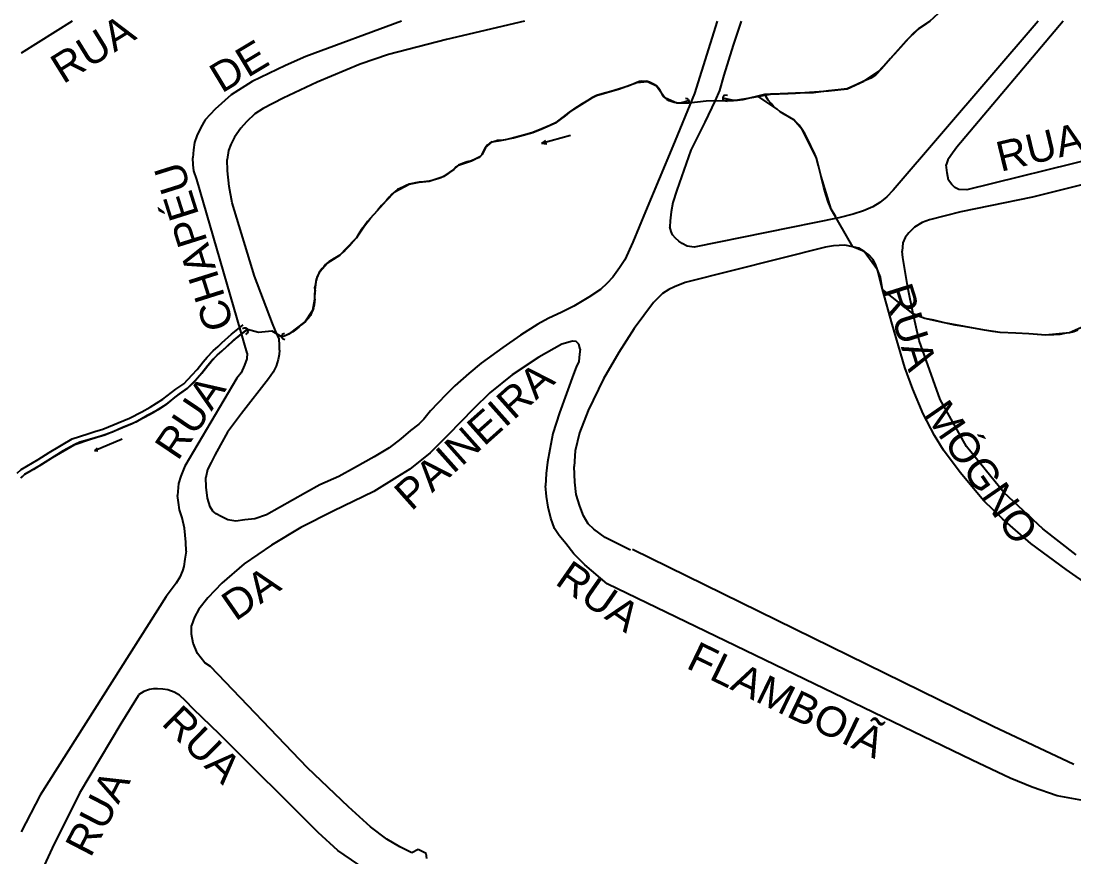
# Model space of a CAD drawing. Header units: millimetres. Extents: x 583 to 26013, y 350 to 21391.
# Drawn here: x 6591.2 to 6943.6, y 12104.1 to 12384 of the extents above; entities that cross this region are included whole.
import ezdxf

# ---------------------------------------------------------------- set-up
doc = ezdxf.new("R2010")
doc.units = ezdxf.units.MM
for name, color, linetype in [('105-QUADRAS_ESTRADAS', 80, 'Continuous'), ('110-CERCA_DE_ARAME', 10, 'Continuous'), ('145-', 130, 'Continuous'), ('RIOS', 140, 'Continuous')]:
    doc.layers.add(name, color=color, linetype=linetype)
doc.styles.add('EU', font='arial.ttf', dxfattribs={"height": 10})

msp = doc.modelspace()

# ---------------------------------------------------------------- linework, layer by layer
at = {"layer": '105-QUADRAS_ESTRADAS', "color": 0, "linetype": 'Continuous'}
for p, q in [((6608.31551, 12383.90241), (6591.21551, 12373.20241)), ((6718.51551, 12383.90241), (6686.51551, 12372.10241)), ((6759.61551, 12383.90241), (6733.61551, 12377.80241)), ((6824.11551, 12383.90241), (6816.51551, 12359.70241)), ((6832.21551, 12383.90241), (6829.51551, 12375.90241)), ((6931.61551, 12383.90241), (6883.11551, 12327.30241)), ((6939.91551, 12383.90241), (6904.31551, 12341.70241)), ((6733.61551, 12377.80241), (6714.11551, 12372.70241)), ((6591.21551, 12373.20241), (6591.21551, 12373.20241)), ((6829.51551, 12375.90241), (6826.41551, 12365.80241)), ((6686.51551, 12372.10241), (6679.71551, 12369.10241)), ((6704.71551, 12369.50241), (6690.31551, 12363.50241)), ((6714.11551, 12372.70241), (6704.71551, 12369.50241)), ((6679.71551, 12369.10241), (6668.51551, 12363.70241)), ((6826.41551, 12365.80241), (6824.91551, 12360.70241)), ((6668.51551, 12363.70241), (6661.51551, 12359.20241)), ((6690.31551, 12363.50241), (6678.91551, 12358.10241)), ((6661.51551, 12359.20241), (6656.11551, 12354.50241)), ((6816.51551, 12359.70241), (6809.31551, 12342.10241)), ((6824.91551, 12360.70241), (6823.51551, 12357.30241)), ((6678.91551, 12358.10241), (6672.21551, 12354.70241)), ((6823.51551, 12357.30241), (6820.01551, 12350.10241)), ((6656.11551, 12354.50241), (6652.81551, 12350.90241)), ((6669.41551, 12352.90241), (6666.61551, 12350.20241)), ((6672.21551, 12354.70241), (6669.41551, 12352.90241)), ((6651.31551, 12348.30241), (6650.01551, 12345.50241)), ((6652.81551, 12350.90241), (6651.31551, 12348.30241)), ((6664.71551, 12348.10241), (6662.61551, 12345.10241)), ((6666.61551, 12350.20241), (6664.71551, 12348.10241)), ((6820.01551, 12350.10241), (6815.31551, 12340.70241)), ((6650.01551, 12345.50241), (6649.21551, 12343.30241)), ((6662.61551, 12345.10241), (6661.41551, 12342.60241)), ((6981.11551, 12345.70241), (6907.71551, 12327.40241)), ((6649.21551, 12343.30241), (6648.91551, 12340.80241)), ((6661.41551, 12342.60241), (6660.61551, 12340.60241)), ((6809.31551, 12342.10241), (6800.11551, 12320.20241)), ((6904.31551, 12341.70241), (6902.41551, 12338.90241)), ((6648.91551, 12340.80241), (6648.61551, 12338.20241)), ((6648.81551, 12335.80241), (6648.61551, 12338.20241)), ((6660.61551, 12340.60241), (6660.11551, 12337.60241)), ((6660.21551, 12333.80241), (6660.11551, 12337.60241)), ((6815.31551, 12340.70241), (6810.61551, 12327.30241)), ((6902.41551, 12338.90241), (6901.31551, 12337.50241)), ((6649.01551, 12333.80241), (6648.81551, 12335.80241)), ((6901.31551, 12337.50241), (6900.81551, 12335.80241)), ((6901.11551, 12333.10241), (6900.81551, 12335.80241)), ((6650.01551, 12330.90241), (6649.01551, 12333.80241)), ((6666.81551, 12272.70241), (6650.01551, 12330.90241)), ((6660.81551, 12328.60241), (6660.21551, 12333.80241)), ((6901.61551, 12330.70241), (6901.11551, 12333.10241)), ((6902.71551, 12329.20241), (6901.61551, 12330.70241)), ((6958.41551, 12332.20241), (6929.71551, 12325.00241)), ((6661.81551, 12323.10241), (6660.81551, 12328.60241)), ((6810.61551, 12327.30241), (6809.31551, 12323.20241)), ((6883.11551, 12327.30241), (6880.91551, 12325.10241)), ((6903.71551, 12328.20241), (6902.71551, 12329.20241)), ((6905.01551, 12327.50241), (6903.71551, 12328.20241)), ((6907.71551, 12327.40241), (6905.01551, 12327.50241)), ((6880.91551, 12325.10241), (6878.61551, 12323.20241)), ((6929.71551, 12325.00241), (6915.51551, 12322.10241)), ((6669.31551, 12298.50241), (6661.81551, 12323.10241)), ((6800.11551, 12320.20241), (6795.91551, 12309.90241)), ((6808.71551, 12320.10241), (6808.41551, 12317.10241)), ((6809.31551, 12323.20241), (6808.71551, 12320.10241)), ((6873.11551, 12320.40241), (6869.71551, 12319.30241)), ((6876.21551, 12321.70241), (6873.11551, 12320.40241)), ((6878.61551, 12323.20241), (6876.21551, 12321.70241)), ((6905.71551, 12320.10241), (6895.21551, 12317.40241)), ((6915.51551, 12322.10241), (6905.71551, 12320.10241)), ((6808.41551, 12317.10241), (6808.31551, 12315.00241)), ((6864.91551, 12318.10241), (6816.41551, 12308.20241)), ((6869.71551, 12319.30241), (6864.91551, 12318.10241)), ((6892.71551, 12316.50241), (6890.21551, 12314.90241)), ((6895.21551, 12317.40241), (6892.71551, 12316.50241)), ((6808.71551, 12313.50241), (6808.31551, 12315.00241)), ((6809.21551, 12312.40241), (6808.71551, 12313.50241)), ((6888.31551, 12313.00241), (6887.11551, 12311.50241)), ((6890.21551, 12314.90241), (6888.31551, 12313.00241)), ((6795.91551, 12309.90241), (6793.21551, 12304.00241)), ((6810.21551, 12311.30241), (6809.21551, 12312.40241)), ((6811.31551, 12310.20241), (6810.21551, 12311.30241)), ((6812.41551, 12309.50241), (6811.31551, 12310.20241)), ((6814.11551, 12308.60241), (6812.41551, 12309.50241)), ((6886.31551, 12309.70241), (6886.11551, 12306.90241)), ((6887.11551, 12311.50241), (6886.31551, 12309.70241)), ((6860.41551, 12308.20241), (6813.41551, 12296.40241)), ((6816.41551, 12308.20241), (6814.11551, 12308.60241)), ((6863.11551, 12308.70241), (6860.41551, 12308.20241)), ((6866.91551, 12308.90241), (6863.11551, 12308.70241)), ((6869.61551, 12308.40241), (6866.91551, 12308.90241)), ((6871.51551, 12307.90241), (6869.61551, 12308.40241)), ((6873.31551, 12306.80241), (6871.51551, 12307.90241)), ((6874.91551, 12305.70241), (6873.31551, 12306.80241)), ((6886.31551, 12304.80241), (6886.11551, 12306.90241)), ((6793.21551, 12304.00241), (6791.41551, 12301.30241)), ((6876.21551, 12304.20241), (6874.91551, 12305.70241)), ((6877.11551, 12302.60241), (6876.21551, 12304.20241)), ((6877.81551, 12300.70241), (6877.11551, 12302.60241)), ((6888.01551, 12294.70241), (6886.31551, 12304.80241)), ((6791.41551, 12301.30241), (6789.21551, 12298.20241)), ((6878.81551, 12298.20241), (6877.81551, 12300.70241)), ((6675.31551, 12282.70241), (6669.31551, 12298.50241)), ((6787.31551, 12296.20241), (6785.11551, 12294.10241)), ((6789.21551, 12298.20241), (6787.31551, 12296.20241)), ((6813.41551, 12296.40241), (6809.91551, 12295.00241)), ((6879.51551, 12294.10241), (6878.81551, 12298.20241)), ((6785.11551, 12294.10241), (6781.21551, 12291.50241)), ((6805.81551, 12292.70241), (6802.81551, 12289.70241)), ((6808.01551, 12294.10241), (6805.81551, 12292.70241)), ((6809.91551, 12295.00241), (6808.01551, 12294.10241)), ((6882.71551, 12282.50241), (6879.51551, 12294.10241)), ((6889.71551, 12285.90241), (6888.01551, 12294.70241)), ((6776.21551, 12288.50241), (6772.21551, 12286.50241)), ((6781.21551, 12291.50241), (6776.21551, 12288.50241)), ((6802.81551, 12289.70241), (6796.41551, 12281.00241)), ((6772.21551, 12286.50241), (6767.61551, 12284.30241)), ((6891.81551, 12277.00241), (6889.71551, 12285.90241)), ((6676.31551, 12280.20241), (6675.31551, 12282.70241)), ((6764.11551, 12282.50241), (6758.31551, 12278.80241)), ((6767.61551, 12284.30241), (6764.11551, 12282.50241)), ((6886.91551, 12267.90241), (6882.71551, 12282.50241)), ((6677.51551, 12277.50241), (6676.31551, 12280.20241)), ((6758.31551, 12278.80241), (6752.41551, 12274.70241)), ((6796.41551, 12281.00241), (6791.21551, 12273.00241)), ((6677.61551, 12275.40241), (6677.51551, 12277.50241)), ((6677.61551, 12273.70241), (6677.61551, 12275.40241)), ((6752.41551, 12274.70241), (6745.21551, 12269.40241)), ((6772.11551, 12275.80241), (6764.51551, 12271.40241)), ((6775.71551, 12276.80241), (6772.11551, 12275.80241)), ((6777.01551, 12276.60241), (6775.71551, 12276.80241)), ((6777.81551, 12275.80241), (6777.01551, 12276.60241)), ((6778.31551, 12274.10241), (6777.81551, 12275.80241)), ((6778.31551, 12274.10241), (6778.11551, 12272.40241)), ((6898.81551, 12257.20241), (6891.81551, 12277.00241)), ((6666.71551, 12270.90241), (6665.91551, 12268.70241)), ((6666.81551, 12272.70241), (6666.71551, 12270.90241)), ((6677.21551, 12270.60241), (6676.51551, 12268.40241)), ((6677.51551, 12272.30241), (6677.21551, 12270.60241)), ((6677.61551, 12273.70241), (6677.51551, 12272.30241)), ((6764.51551, 12271.40241), (6755.51551, 12265.50241)), ((6778.11551, 12272.40241), (6777.81551, 12270.00241)), ((6791.21551, 12273.00241), (6786.11551, 12264.20241)), ((6665.91551, 12268.70241), (6664.81551, 12266.20241)), ((6676.51551, 12268.40241), (6675.51551, 12266.40241)), ((6745.21551, 12269.40241), (6741.01551, 12265.90241)), ((6777.01551, 12268.10241), (6776.01551, 12265.70241)), ((6777.81551, 12270.00241), (6777.01551, 12268.10241)), ((6889.61551, 12260.70241), (6886.91551, 12267.90241)), ((6663.41551, 12264.40241), (6646.01551, 12234.90241)), ((6664.81551, 12266.20241), (6663.41551, 12264.40241)), ((6674.01551, 12264.10241), (6664.91551, 12252.50241)), ((6675.51551, 12266.40241), (6674.01551, 12264.10241)), ((6741.01551, 12265.90241), (6736.31551, 12261.80241)), ((6755.51551, 12265.50241), (6748.01551, 12259.50241)), ((6776.01551, 12265.70241), (6771.41551, 12252.80241)), ((6786.11551, 12264.20241), (6781.01551, 12253.50241)), ((6736.31551, 12261.80241), (6733.41551, 12258.90241)), ((6893.11551, 12252.40241), (6889.61551, 12260.70241)), ((6733.41551, 12258.90241), (6730.61551, 12256.00241)), ((6748.01551, 12259.50241), (6742.61551, 12254.10241)), ((6907.61551, 12241.50241), (6898.81551, 12257.20241)), ((6728.21551, 12253.40241), (6726.01551, 12250.60241)), ((6730.61551, 12256.00241), (6728.21551, 12253.40241)), ((6742.61551, 12254.10241), (6734.11551, 12245.40241)), ((6781.01551, 12253.50241), (6778.11551, 12246.10241)), ((6664.91551, 12252.50241), (6660.31551, 12246.30241)), ((6726.01551, 12250.60241), (6724.31551, 12249.00241)), ((6771.41551, 12252.80241), (6769.11551, 12245.90241)), ((6896.91551, 12245.20241), (6893.11551, 12252.40241)), ((6660.31551, 12246.30241), (6657.91551, 12242.00241)), ((6721.51551, 12246.80241), (6718.31551, 12244.10241)), ((6724.31551, 12249.00241), (6721.51551, 12246.80241)), ((6769.11551, 12245.90241), (6768.11551, 12240.50241)), ((6778.11551, 12246.10241), (6776.61551, 12240.10241)), ((6718.31551, 12244.10241), (6714.41551, 12241.10241)), ((6734.11551, 12245.40241), (6728.11551, 12239.40241)), ((6899.91551, 12240.30241), (6896.91551, 12245.20241)), ((6657.91551, 12242.00241), (6656.01551, 12238.60241)), ((6714.41551, 12241.10241), (6709.31551, 12238.00241)), ((6728.11551, 12239.40241), (6721.31551, 12233.90241)), ((6768.11551, 12240.50241), (6767.31551, 12236.20241)), ((6776.61551, 12240.10241), (6776.31551, 12234.80241)), ((6905.51551, 12232.80241), (6899.91551, 12240.30241)), ((6920.11551, 12226.10241), (6907.61551, 12241.50241)), ((6654.81551, 12236.10241), (6653.61551, 12233.80241)), ((6656.01551, 12238.60241), (6654.81551, 12236.10241)), ((6709.31551, 12238.00241), (6702.81551, 12234.30241)), ((6767.31551, 12236.20241), (6766.91551, 12232.50241)), ((6646.01551, 12234.90241), (6644.61551, 12231.60241)), ((6653.61551, 12233.80241), (6653.01551, 12231.10241)), ((6702.81551, 12234.30241), (6697.51551, 12231.50241)), ((6721.31551, 12233.90241), (6716.91551, 12231.20241)), ((6766.91551, 12232.50241), (6766.71551, 12228.30241)), ((6776.51551, 12229.50241), (6776.31551, 12234.80241)), ((6913.41551, 12223.30241), (6905.51551, 12232.80241)), ((6643.91551, 12229.10241), (6643.51551, 12225.10241)), ((6644.61551, 12231.60241), (6643.91551, 12229.10241)), ((6653.11551, 12227.90241), (6653.01551, 12231.10241)), ((6691.11551, 12228.70241), (6686.31551, 12226.00241)), ((6697.51551, 12231.50241), (6691.11551, 12228.70241)), ((6716.91551, 12231.20241), (6709.21551, 12226.40241)), ((6767.01551, 12224.80241), (6766.71551, 12228.30241)), ((6776.91551, 12225.40241), (6776.51551, 12229.50241)), ((6643.81551, 12222.80241), (6643.51551, 12225.10241)), ((6653.61551, 12224.20241), (6653.11551, 12227.90241)), ((6686.31551, 12226.00241), (6673.31551, 12218.60241)), ((6709.21551, 12226.40241), (6695.61551, 12219.90241)), ((6767.61551, 12221.20241), (6767.01551, 12224.80241)), ((6778.21551, 12221.50241), (6776.91551, 12225.40241)), ((6933.11551, 12213.90241), (6920.11551, 12226.10241)), ((6644.21551, 12220.30241), (6643.81551, 12222.80241)), ((6654.51551, 12221.30241), (6653.61551, 12224.20241)), ((6655.31551, 12219.80241), (6654.51551, 12221.30241)), ((6779.41551, 12218.30241), (6778.21551, 12221.50241)), ((6919.61551, 12217.30241), (6913.41551, 12223.30241)), ((6645.11551, 12217.60241), (6644.21551, 12220.30241)), ((6656.41551, 12218.90241), (6655.31551, 12219.80241)), ((6658.11551, 12218.10241), (6656.41551, 12218.90241)), ((6660.41551, 12216.90241), (6658.11551, 12218.10241)), ((6673.31551, 12218.60241), (6669.41551, 12217.30241)), ((6695.61551, 12219.90241), (6684.81551, 12214.40241)), ((6768.51551, 12217.50241), (6767.61551, 12221.20241)), ((6781.01551, 12215.60241), (6779.41551, 12218.30241)), ((6645.81551, 12214.10241), (6645.11551, 12217.60241)), ((6663.01551, 12216.50241), (6660.41551, 12216.90241)), ((6666.01551, 12216.90241), (6663.01551, 12216.50241)), ((6669.41551, 12217.30241), (6666.01551, 12216.90241)), ((6684.81551, 12214.40241), (6675.01551, 12208.50241)), ((6769.71551, 12214.00241), (6768.51551, 12217.50241)), ((6782.91551, 12213.80241), (6781.01551, 12215.60241)), ((6929.11551, 12209.00241), (6919.61551, 12217.30241)), ((6646.31551, 12209.50241), (6645.81551, 12214.10241)), ((6771.21551, 12211.70241), (6769.71551, 12214.00241)), ((6773.51551, 12209.00241), (6771.21551, 12211.70241)), ((6786.61551, 12211.00241), (6782.91551, 12213.80241)), ((6795.11551, 12206.80241), (6786.61551, 12211.00241)), ((6944.31551, 12205.20241), (6933.11551, 12213.90241)), ((6646.41551, 12206.40241), (6646.31551, 12209.50241)), ((6675.01551, 12208.50241), (6665.81551, 12202.20241)), ((6776.21551, 12205.60241), (6773.51551, 12209.00241)), ((6940.91551, 12200.30241), (6929.11551, 12209.00241)), ((6646.01551, 12203.80241), (6645.61551, 12201.30241)), ((6646.41551, 12206.40241), (6646.01551, 12203.80241)), ((6779.91551, 12201.90241), (6776.21551, 12205.60241)), ((6645.61551, 12201.30241), (6645.21551, 12199.90241)), ((6665.81551, 12202.20241), (6658.41551, 12195.70241)), ((6787.31551, 12195.50241), (6779.91551, 12201.90241)), ((6949.11551, 12194.60241), (6940.91551, 12200.30241)), ((6644.31551, 12197.80241), (6643.11551, 12195.70241)), ((6645.21551, 12199.90241), (6644.31551, 12197.80241)), ((6643.11551, 12195.70241), (6639.71551, 12191.30241)), ((6658.41551, 12195.70241), (6653.71551, 12190.80241)), ((6639.71551, 12191.30241), (6597.51551, 12124.70241)), ((6653.71551, 12190.80241), (6650.71551, 12187.00241)), ((6650.71551, 12187.00241), (6649.21551, 12184.40241)), ((6649.21551, 12184.40241), (6648.21551, 12181.60241)), ((6648.21551, 12178.70241), (6648.21551, 12181.60241)), ((6648.71551, 12175.60241), (6648.21551, 12178.70241)), ((6650.21551, 12172.20241), (6648.71551, 12175.60241)), ((6652.71551, 12169.10241), (6650.21551, 12172.20241)), ((6654.61551, 12167.80241), (6652.71551, 12169.10241)), ((6687.01551, 12133.90241), (6654.61551, 12167.80241)), ((6943.51551, 12135.00241), (6916.51551, 12147.70241)), ((6700.71551, 12120.80241), (6687.01551, 12133.90241)), ((6597.51551, 12124.70241), (6591.21551, 12112.50241)), ((6947.81551, 12122.70241), (6937.91551, 12124.50241)), ((6708.11551, 12114.20241), (6700.71551, 12120.80241)), ((6591.21551, 12112.50241), (6591.21551, 12112.50241)), ((6713.61551, 12110.00241), (6708.11551, 12114.20241)), ((6717.91551, 12107.40241), (6713.61551, 12110.00241)), ((6721.91551, 12105.50241), (6717.91551, 12107.40241)), ((6724.11551, 12106.60241), (6721.91551, 12105.50241)), ((6726.71551, 12105.20241), (6724.11551, 12106.60241)), ((6727.01551, 12103.60241), (6726.71551, 12105.20241))]:
    msp.add_line(p, q, dxfattribs=at)
at = {"layer": '110-CERCA_DE_ARAME', "color": 0, "linetype": 'Continuous'}
for p, q in [((6916.51551, 12147.70241), (6795.81551, 12207.00241)), ((6909.51551, 12136.50241), (6787.31551, 12195.50241)), ((6630.41551, 12158.00241), (6624.61551, 12148.60241)), ((6630.51551, 12158.30241), (6630.41551, 12158.00241)), ((6632.21551, 12159.50241), (6630.51551, 12158.30241)), ((6634.11551, 12160.10241), (6632.21551, 12159.50241)), ((6635.51551, 12160.40241), (6634.11551, 12160.10241)), ((6636.81551, 12160.40241), (6635.51551, 12160.40241)), ((6638.61551, 12160.30241), (6636.81551, 12160.40241)), ((6640.31551, 12160.00241), (6638.61551, 12160.30241)), ((6642.41551, 12159.20241), (6640.31551, 12160.00241)), ((6644.21551, 12158.20241), (6642.41551, 12159.20241)), ((6646.21551, 12156.30241), (6644.21551, 12158.20241)), ((6648.91551, 12153.60241), (6646.21551, 12156.30241)), ((6657.61551, 12145.20241), (6648.91551, 12153.60241)), ((6624.61551, 12148.60241), (6610.71551, 12125.40241)), ((6690.61551, 12112.30241), (6657.61551, 12145.20241)), ((6922.21551, 12130.50241), (6909.51551, 12136.50241)), ((6929.61551, 12127.40241), (6922.21551, 12130.50241)), ((6937.91551, 12124.50241), (6929.61551, 12127.40241)), ((6610.71551, 12125.40241), (6601.61551, 12107.00241)), ((6697.21551, 12106.20241), (6690.61551, 12112.30241)), ((6601.61551, 12107.00241), (6598.21551, 12099.80241)), ((6733.51551, 12081.50241), (6697.21551, 12106.20241))]:
    msp.add_line(p, q, dxfattribs=at)
at = {"layer": '145-', "color": 0, "linetype": 'Continuous'}
for p, q in [((6895.31551, 12383.90241), (6893.41551, 12382.60241)), ((6890.01551, 12380.00241), (6888.21551, 12378.10241)), ((6891.51551, 12381.30241), (6890.01551, 12380.00241)), ((6893.41551, 12382.60241), (6891.51551, 12381.30241)), ((6888.21551, 12378.10241), (6886.41551, 12376.10241)), ((6884.51551, 12374.00241), (6882.11551, 12371.40241)), ((6886.41551, 12376.10241), (6884.51551, 12374.00241)), ((6882.11551, 12371.40241), (6879.11551, 12368.00241)), ((6877.11551, 12365.80241), (6875.61551, 12364.80241)), ((6879.11551, 12368.00241), (6877.11551, 12365.80241)), ((6794.31551, 12362.20241), (6791.51551, 12361.30241)), ((6796.31551, 12362.90241), (6794.31551, 12362.20241)), ((6797.31551, 12363.40241), (6796.31551, 12362.90241)), ((6798.11551, 12363.70241), (6797.31551, 12363.40241)), ((6798.71551, 12363.80241), (6798.11551, 12363.70241)), ((6798.71551, 12363.80241), (6800.51551, 12363.80241)), ((6801.51551, 12363.50241), (6800.51551, 12363.80241)), ((6802.41551, 12363.00241), (6801.51551, 12363.50241)), ((6803.01551, 12362.70241), (6802.41551, 12363.00241)), ((6803.81551, 12362.30241), (6803.01551, 12362.70241)), ((6804.51551, 12361.50241), (6803.81551, 12362.30241)), ((6870.91551, 12362.70241), (6867.61551, 12361.30241)), ((6873.21551, 12363.80241), (6870.91551, 12362.70241)), ((6875.61551, 12364.80241), (6873.21551, 12363.80241)), ((6783.71551, 12359.00241), (6782.41551, 12358.40241)), ((6785.71551, 12359.60241), (6783.71551, 12359.00241)), ((6788.51551, 12360.40241), (6785.71551, 12359.60241)), ((6791.51551, 12361.30241), (6788.51551, 12360.40241)), ((6804.91551, 12360.90241), (6804.51551, 12361.50241)), ((6805.41551, 12360.10241), (6804.91551, 12360.90241)), ((6805.81551, 12359.30241), (6805.41551, 12360.10241)), ((6806.21551, 12358.70241), (6805.81551, 12359.30241)), ((6806.61551, 12358.30241), (6806.21551, 12358.70241)), ((6826.61551, 12359.10241), (6826.21551, 12358.60241)), ((6827.61551, 12359.00241), (6826.61551, 12359.10241)), ((6837.71551, 12358.80241), (6835.01551, 12358.10241)), ((6840.01551, 12359.40241), (6837.71551, 12358.80241)), ((6842.01551, 12359.50241), (6840.01551, 12359.40241)), ((6840.51551, 12358.60241), (6840.01551, 12359.40241)), ((6845.21551, 12359.60241), (6842.01551, 12359.50241)), ((6850.31551, 12359.80241), (6845.21551, 12359.60241)), ((6856.41551, 12359.90241), (6850.31551, 12359.80241)), ((6861.41551, 12360.60241), (6856.41551, 12359.90241)), ((6864.61551, 12360.90241), (6861.41551, 12360.60241)), ((6867.61551, 12361.30241), (6864.61551, 12360.90241)), ((6778.91551, 12356.20241), (6776.21551, 12354.50241)), ((6780.91551, 12357.40241), (6778.91551, 12356.20241)), ((6782.41551, 12358.40241), (6780.91551, 12357.40241)), ((6807.21551, 12357.80241), (6806.61551, 12358.30241)), ((6807.21551, 12357.80241), (6808.21551, 12357.20241)), ((6809.11551, 12356.90241), (6808.21551, 12357.20241)), ((6809.81551, 12356.70241), (6809.11551, 12356.90241)), ((6810.61551, 12356.60241), (6809.81551, 12356.70241)), ((6810.61551, 12356.60241), (6812.11551, 12356.60241)), ((6813.41551, 12356.90241), (6812.11551, 12356.60241)), ((6814.71551, 12357.30241), (6813.41551, 12356.90241)), ((6814.21551, 12357.90241), (6813.51551, 12358.00241)), ((6814.11551, 12356.50241), (6813.71551, 12356.50241)), ((6814.61551, 12356.60241), (6814.11551, 12356.50241)), ((6814.51551, 12357.70241), (6814.21551, 12357.90241)), ((6814.71551, 12357.30241), (6814.51551, 12357.70241)), ((6814.71551, 12357.30241), (6814.61551, 12356.60241)), ((6826.21551, 12357.40241), (6826.21551, 12358.60241)), ((6829.61551, 12357.30241), (6826.21551, 12358.10241)), ((6826.51551, 12357.20241), (6826.21551, 12357.40241)), ((6827.61551, 12357.00241), (6826.51551, 12357.20241)), ((6830.91551, 12357.30241), (6829.61551, 12357.30241)), ((6832.71551, 12357.60241), (6830.91551, 12357.30241)), ((6835.01551, 12358.10241), (6832.71551, 12357.60241)), ((6841.21551, 12357.50241), (6840.51551, 12358.60241)), ((6842.21551, 12356.30241), (6841.21551, 12357.50241)), ((6843.11551, 12355.20241), (6842.21551, 12356.30241)), ((6844.21551, 12354.40241), (6843.11551, 12355.20241)), ((6773.31551, 12352.20241), (6771.61551, 12351.00241)), ((6774.71551, 12353.40241), (6773.31551, 12352.20241)), ((6776.21551, 12354.50241), (6774.71551, 12353.40241)), ((6845.21551, 12353.60241), (6844.21551, 12354.40241)), ((6846.91551, 12352.60241), (6845.21551, 12353.60241)), ((6849.81551, 12350.90241), (6846.91551, 12352.60241)), ((6768.11551, 12349.00241), (6765.51551, 12347.90241)), ((6770.21551, 12350.00241), (6768.11551, 12349.00241)), ((6771.61551, 12351.00241), (6770.21551, 12350.00241)), ((6850.91551, 12349.80241), (6849.81551, 12350.90241)), ((6851.61551, 12349.10241), (6850.91551, 12349.80241)), ((6852.61551, 12347.60241), (6851.61551, 12349.10241)), ((6756.01551, 12344.80241), (6753.31551, 12344.20241)), ((6759.31551, 12345.70241), (6756.01551, 12344.80241)), ((6762.41551, 12346.60241), (6759.31551, 12345.70241)), ((6765.51551, 12347.90241), (6762.41551, 12346.60241)), ((6775.01551, 12345.60241), (6765.31551, 12342.90241)), ((6853.61551, 12346.10241), (6852.61551, 12347.60241)), ((6854.61551, 12344.10241), (6853.61551, 12346.10241)), ((6746.61551, 12341.60241), (6746.01551, 12340.40241)), ((6747.21551, 12342.40241), (6746.61551, 12341.60241)), ((6747.91551, 12343.00241), (6747.21551, 12342.40241)), ((6748.81551, 12343.50241), (6747.91551, 12343.00241)), ((6748.81551, 12343.50241), (6750.41551, 12343.90241)), ((6751.61551, 12344.00241), (6750.41551, 12343.90241)), ((6753.31551, 12344.20241), (6751.61551, 12344.00241)), ((6766.71551, 12343.90241), (6765.31551, 12342.90241)), ((6767.11551, 12342.70241), (6765.31551, 12342.90241)), ((6855.51551, 12342.20241), (6854.61551, 12344.10241)), ((6856.61551, 12339.90241), (6855.51551, 12342.20241)), ((6743.41551, 12337.80241), (6741.91551, 12337.10241)), ((6744.31551, 12338.20241), (6743.41551, 12337.80241)), ((6744.91551, 12338.70241), (6744.31551, 12338.20241)), ((6745.51551, 12339.30241), (6744.91551, 12338.70241)), ((6746.01551, 12340.40241), (6745.51551, 12339.30241)), ((6857.41551, 12338.00241), (6856.61551, 12339.90241)), ((6858.11551, 12335.50241), (6857.41551, 12338.00241)), ((6736.01551, 12334.30241), (6734.61551, 12333.20241)), ((6736.81551, 12335.10241), (6736.01551, 12334.30241)), ((6737.61551, 12335.70241), (6736.81551, 12335.10241)), ((6738.91551, 12336.20241), (6737.61551, 12335.70241)), ((6740.51551, 12336.80241), (6738.91551, 12336.20241)), ((6741.91551, 12337.10241), (6740.51551, 12336.80241)), ((6858.91551, 12331.90241), (6858.11551, 12335.50241)), ((6729.11551, 12330.70241), (6727.71551, 12330.30241)), ((6730.71551, 12331.10241), (6729.11551, 12330.70241)), ((6731.71551, 12331.50241), (6730.71551, 12331.10241)), ((6732.81551, 12332.00241), (6731.71551, 12331.50241)), ((6733.71551, 12332.60241), (6732.81551, 12332.00241)), ((6734.61551, 12333.20241), (6733.71551, 12332.60241)), ((6859.81551, 12328.20241), (6858.91551, 12331.90241)), ((6717.21551, 12327.50241), (6716.21551, 12326.80241)), ((6718.11551, 12328.00241), (6717.21551, 12327.50241)), ((6719.11551, 12328.40241), (6718.11551, 12328.00241)), ((6720.01551, 12328.90241), (6719.11551, 12328.40241)), ((6721.11551, 12329.30241), (6720.01551, 12328.90241)), ((6722.21551, 12329.60241), (6721.11551, 12329.30241)), ((6723.21551, 12329.80241), (6722.21551, 12329.60241)), ((6724.41551, 12330.00241), (6723.21551, 12329.80241)), ((6726.01551, 12330.10241), (6724.41551, 12330.00241)), ((6727.71551, 12330.30241), (6726.01551, 12330.10241)), ((6860.51551, 12325.90241), (6859.81551, 12328.20241)), ((6713.41551, 12323.80241), (6711.81551, 12322.20241)), ((6714.41551, 12325.00241), (6713.41551, 12323.80241)), ((6715.21551, 12326.00241), (6714.41551, 12325.00241)), ((6716.21551, 12326.80241), (6715.21551, 12326.00241)), ((6861.31551, 12323.40241), (6860.51551, 12325.90241)), ((6710.41551, 12320.50241), (6709.11551, 12319.10241)), ((6711.81551, 12322.20241), (6710.41551, 12320.50241)), ((6862.31551, 12321.00241), (6861.31551, 12323.40241)), ((6863.81551, 12318.40241), (6862.31551, 12321.00241)), ((6707.11551, 12316.80241), (6706.11551, 12315.40241)), ((6708.11551, 12318.00241), (6707.11551, 12316.80241)), ((6709.11551, 12319.10241), (6708.11551, 12318.00241)), ((6705.11551, 12314.10241), (6704.21551, 12312.70241)), ((6706.11551, 12315.40241), (6705.11551, 12314.10241)), ((6702.21551, 12310.00241), (6701.21551, 12308.80241)), ((6703.41551, 12311.40241), (6702.21551, 12310.00241)), ((6704.21551, 12312.70241), (6703.41551, 12311.40241)), ((6698.61551, 12306.30241), (6697.81551, 12305.60241)), ((6699.51551, 12307.10241), (6698.61551, 12306.30241)), ((6700.21551, 12307.80241), (6699.51551, 12307.10241)), ((6701.21551, 12308.80241), (6700.21551, 12307.80241)), ((6693.11551, 12302.40241), (6692.51551, 12301.70241)), ((6693.61551, 12302.90241), (6693.11551, 12302.40241)), ((6694.31551, 12303.40241), (6693.61551, 12302.90241)), ((6695.11551, 12303.90241), (6694.31551, 12303.40241)), ((6695.91551, 12304.40241), (6695.11551, 12303.90241)), ((6696.71551, 12304.90241), (6695.91551, 12304.40241)), ((6697.81551, 12305.60241), (6696.71551, 12304.90241)), ((6690.51551, 12298.90241), (6690.11551, 12298.10241)), ((6691.21551, 12300.10241), (6690.51551, 12298.90241)), ((6691.91551, 12301.10241), (6691.21551, 12300.10241)), ((6692.51551, 12301.70241), (6691.91551, 12301.10241)), ((6689.71551, 12295.80241), (6689.51551, 12294.80241)), ((6689.81551, 12296.80241), (6689.71551, 12295.80241)), ((6690.01551, 12297.40241), (6689.81551, 12296.80241)), ((6690.11551, 12298.10241), (6690.01551, 12297.40241)), ((6689.61551, 12293.80241), (6689.51551, 12294.80241)), ((6689.61551, 12293.80241), (6689.51551, 12292.90241)), ((6689.51551, 12290.80241), (6689.51551, 12292.90241)), ((6689.31551, 12288.90241), (6689.01551, 12287.90241)), ((6689.41551, 12289.90241), (6689.31551, 12288.90241)), ((6689.51551, 12290.80241), (6689.41551, 12289.90241)), ((6688.01551, 12285.40241), (6687.21551, 12284.40241)), ((6688.41551, 12286.20241), (6688.01551, 12285.40241)), ((6688.81551, 12287.10241), (6688.41551, 12286.20241)), ((6689.01551, 12287.90241), (6688.81551, 12287.10241)), ((6893.61551, 12284.40241), (6891.21551, 12285.30241)), ((6684.11551, 12281.40241), (6683.01551, 12280.60241)), ((6685.11551, 12282.30241), (6684.11551, 12281.40241)), ((6686.21551, 12283.20241), (6685.11551, 12282.30241)), ((6687.21551, 12284.40241), (6686.21551, 12283.20241)), ((6896.61551, 12283.80241), (6893.61551, 12284.40241)), ((6900.21551, 12282.90241), (6896.61551, 12283.80241)), ((6903.81551, 12282.10241), (6900.21551, 12282.90241)), ((6907.41551, 12281.60241), (6903.81551, 12282.10241)), ((6910.61551, 12281.00241), (6907.41551, 12281.60241)), ((6665.11551, 12279.30241), (6662.41551, 12277.20241)), ((6666.81551, 12280.70241), (6665.11551, 12279.30241)), ((6665.81551, 12281.10241), (6665.31551, 12280.90241)), ((6666.41551, 12281.10241), (6665.81551, 12281.10241)), ((6666.81551, 12279.40241), (6666.31551, 12279.00241)), ((6666.91551, 12280.80241), (6666.41551, 12281.10241)), ((6667.21551, 12280.00241), (6666.81551, 12279.40241)), ((6667.21551, 12280.00241), (6666.91551, 12280.80241)), ((6678.51551, 12279.00241), (6678.41551, 12278.60241)), ((6679.61551, 12278.60241), (6678.41551, 12278.20241)), ((6678.41551, 12278.20241), (6678.41551, 12278.60241)), ((6678.51551, 12277.80241), (6678.41551, 12278.20241)), ((6679.31551, 12279.30241), (6678.51551, 12279.00241)), ((6678.91551, 12277.40241), (6678.51551, 12277.80241)), ((6681.11551, 12279.30241), (6679.61551, 12278.60241)), ((6682.11551, 12279.90241), (6681.11551, 12279.30241)), ((6683.01551, 12280.60241), (6682.11551, 12279.90241)), ((6913.61551, 12280.50241), (6910.61551, 12281.00241)), ((6916.31551, 12280.00241), (6913.61551, 12280.50241)), ((6918.91551, 12279.70241), (6916.31551, 12280.00241)), ((6924.11551, 12279.40241), (6918.91551, 12279.70241)), ((6928.41551, 12279.20241), (6924.11551, 12279.40241)), ((6931.31551, 12279.00241), (6928.41551, 12279.20241)), ((6934.01551, 12278.80241), (6931.31551, 12279.00241)), ((6936.81551, 12278.90241), (6934.01551, 12278.80241)), ((6938.81551, 12279.00241), (6936.81551, 12278.90241)), ((6941.01551, 12279.40241), (6938.81551, 12279.00241)), ((6942.11551, 12279.60241), (6941.01551, 12279.40241)), ((6943.51551, 12279.90241), (6942.11551, 12279.60241)), ((6944.91551, 12280.40241), (6943.51551, 12279.90241)), ((6659.71551, 12274.70241), (6656.81551, 12272.10241)), ((6662.41551, 12277.20241), (6659.71551, 12274.70241)), ((6679.41551, 12277.20241), (6678.91551, 12277.40241)), ((6655.41551, 12270.70241), (6653.71551, 12268.60241)), ((6656.81551, 12272.10241), (6655.41551, 12270.70241)), ((6653.71551, 12268.60241), (6651.61551, 12266.00241)), ((6651.61551, 12266.00241), (6648.71551, 12262.70241)), ((6646.91551, 12261.00241), (6642.61551, 12258.00241)), ((6648.71551, 12262.70241), (6646.91551, 12261.00241)), ((6642.61551, 12258.00241), (6639.81551, 12255.70241)), ((6637.01551, 12253.80241), (6633.41551, 12251.90241)), ((6639.81551, 12255.70241), (6637.01551, 12253.80241)), ((6629.61551, 12249.70241), (6625.11551, 12247.90241)), ((6633.41551, 12251.90241), (6629.61551, 12249.70241)), ((6621.81551, 12246.30241), (6617.81551, 12245.00241)), ((6625.11551, 12247.90241), (6621.81551, 12246.30241)), ((6610.81551, 12242.90241), (6609.11551, 12242.20241)), ((6614.11551, 12243.80241), (6610.81551, 12242.90241)), ((6617.81551, 12245.00241), (6614.11551, 12243.80241)), ((6625.01551, 12244.00241), (6615.71551, 12240.00241)), ((6605.21551, 12240.10241), (6600.11551, 12236.80241)), ((6609.11551, 12242.20241), (6605.21551, 12240.10241)), ((6616.61551, 12240.90241), (6615.71551, 12240.00241)), ((6616.91551, 12239.90241), (6615.71551, 12240.00241)), ((6600.11551, 12236.80241), (6595.31551, 12233.80241)), ((6592.41551, 12232.20241), (6591.21551, 12231.00241)), ((6595.31551, 12233.80241), (6592.41551, 12232.20241)), ((6591.21551, 12231.00241), (6591.21551, 12231.00241))]:
    msp.add_line(p, q, dxfattribs=at)
at = {"layer": 'RIOS', "lineweight": 25, "flags": 128}
for points in [[(6745.51551, 12339.30241), (6746.61551, 12341.60241), (6748.81551, 12343.50241), (6751.61551, 12344.00241), (6756.01551, 12344.80241), (6762.41551, 12346.60241), (6765.51551, 12347.90241), (6770.21551, 12350.00241), (6774.71551, 12353.40241), (6776.21551, 12354.50241), (6782.41551, 12358.40241), (6783.71551, 12359.00241), (6791.51551, 12361.30241), (6797.31551, 12363.40241), (6800.84885, 12363.70241), (6803.81551, 12362.30241), (6806.61551, 12358.30241), (6810.61551, 12356.60241), (6814.61551, 12356.60241), (6820.42859, 12357.24833), (6826.21551, 12357.40241), (6829.61551, 12357.30241), (6835.8109, 12358.30862), (6842.01551, 12359.50241), (6847.90378, 12359.70783), (6850.31551, 12359.80241), (6861.41551, 12360.60241), (6867.61551, 12361.30241), (6873.21551, 12363.80241), (6878.31421, 12367.12098), (6882.11551, 12371.40241), (6887.57241, 12377.38786), (6891.51551, 12381.30241), (6895.31551, 12383.90241), (6899.71522, 12387.87993)], [(6950.61551, 12283.30241), (6942.11551, 12279.60241), (6934.01551, 12278.80241), (6928.41551, 12279.20241), (6924.11551, 12279.40241), (6918.91551, 12279.70241), (6913.61551, 12280.50241), (6900.21551, 12282.90241), (6893.61551, 12284.40241), (6889.71551, 12285.90241), (6879.51551, 12294.10241), (6877.81551, 12300.70241), (6873.31551, 12306.80241), (6869.61551, 12308.40241), (6862.31551, 12321.00241), (6858.91551, 12331.90241), (6858.11551, 12335.50241), (6857.41551, 12338.00241), (6852.61551, 12347.60241), (6849.81551, 12350.90241), (6845.21551, 12353.60241), (6844.21551, 12354.40241), (6837.71551, 12358.80241)], [(6666.91551, 12280.80241), (6670.59927, 12279.75804), (6675.07959, 12280.20241), (6678.41551, 12278.20241), (6681.11551, 12279.30241), (6686.21551, 12283.20241), (6688.81551, 12287.10241), (6689.51551, 12290.80241), (6689.61551, 12293.80241), (6690.01551, 12297.40241), (6691.21551, 12300.10241), (6693.61551, 12302.90241), (6697.81551, 12305.60241), (6702.93385, 12310.84047), (6703.41551, 12311.40241), (6706.11551, 12315.40241), (6708.11551, 12318.00241), (6710.41551, 12320.50241), (6713.41551, 12323.80241), (6716.21551, 12326.80241), (6721.11551, 12329.30241), (6724.41551, 12330.00241), (6727.71551, 12330.30241), (6732.81551, 12332.00241), (6736.01551, 12334.30241), (6737.61551, 12335.70241), (6741.91551, 12337.10241), (6744.91551, 12338.70241)], [(6589.90178, 12232.60386), (6591.2174, 12233.81828), (6596.92853, 12237.16926), (6600.60731, 12239.50236), (6608.29214, 12244.03884), (6613.50223, 12245.70607), (6615.89912, 12246.48343), (6618.49795, 12247.3272), (6627.50733, 12251.01235), (6631.54642, 12253.13004), (6634.32763, 12254.64423), (6638.67083, 12257.34574), (6643.01279, 12260.71823), (6645.61666, 12262.53489), (6648.48979, 12265.47533), (6650.08575, 12267.29142), (6652.16033, 12269.85995), (6653.4103, 12271.40403), (6655.41753, 12273.53516), (6657.08862, 12275.03338), (6658.37788, 12276.18927), (6661.63082, 12279.12582), (6663.70002, 12280.73519), (6665.54789, 12282.24938)], [(6591.11551, 12231.00241), (6592.41551, 12232.20241), (6597.97048, 12235.46177), (6601.6515, 12237.79629), (6609.11551, 12242.20241), (6614.11551, 12243.80241), (6616.51613, 12244.58099), (6619.18629, 12245.44791), (6628.35215, 12249.19707), (6632.48899, 12251.366), (6635.33481, 12252.91537), (6639.81551, 12255.70241), (6644.19917, 12259.10729), (6646.91551, 12261.00241), (6649.95723, 12264.1154), (6651.61551, 12266.00241), (6653.71551, 12268.60241), (6654.91761, 12270.08735), (6656.81551, 12272.10241), (6658.42371, 12273.54424), (6659.71551, 12274.70241), (6662.91657, 12277.59212), (6664.94797, 12279.1721), (6666.81551, 12280.70241)]]:
    msp.add_lwpolyline(points, dxfattribs=at)

# ---------------------------------------------------------------- texts
at = {"color": 0, "linetype": 'Continuous', "lineweight": 20, "style": 'EU'}
for s, rotation, p in [('RUA         DO', 31.745804, (6605.22788, 12362.69869)), ('DE', 31.0295381, (6658.31996, 12359.60131)), ('  RUA                 DA         ', 13.6498798, (6911.46843, 12331.59871)), ('CHAPÉU', 107.5315423, (6662.53321, 12282.06474)), ('RUA', 287.4943478, (6879.51551, 12294.10241)), ('PAINEIRA', 41.7123744, (6721.76677, 12219.63397)), (' RUA ', 56.0489057, (6641.46705, 12233.16214)), ('MÓGNO', 304.6178714, (6893.11551, 12252.40241)), ('RUA     ', 325.1926646, (6769.49448, 12195.63831)), ('DA ', 34.7803939, (6662.90169, 12182.77036)), (' FLAMBOIÃ', 334.22805, (6809.89966, 12169.18389)), (' RUA             DAS ', 315.310375, (6635.02934, 12151.31817)), ('RUA', 62.5540467, (6614.4089, 12103.51871))]:
    msp.add_text(s, height=10, rotation=rotation, dxfattribs=at).set_placement(p)

doc.saveas('drawing.dxf')
